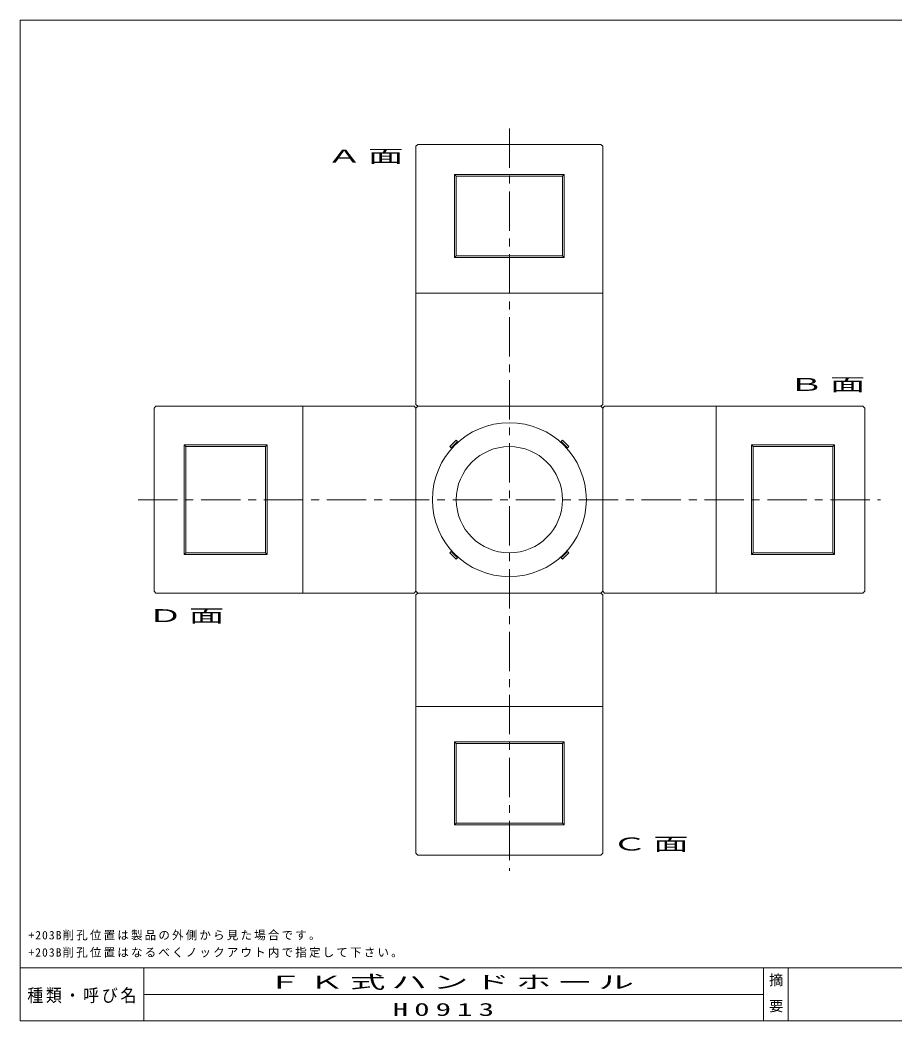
# Model space of a CAD drawing. Units: millimetres, scale not verified. Extents: x -4060 to 4060, y -2828 to 2828.
# Drawn here: x -4060 to 883, y -2828 to 2828 of the extents above; entities that cross this region are included whole.
import ezdxf
from ezdxf.enums import TextEntityAlignment as Align

# ---------------------------------------------------------------- set-up
doc = ezdxf.new("R2010")
doc.units = ezdxf.units.MM
doc.header["$LTSCALE"] = 7
doc.linetypes.add('USER2', pattern=[50.8, 31.75, -6.35, 6.35, -6.35])
for name, color, linetype, lineweight in [('0-3_LATER', 7, 'Continuous', 18), ('0-4_CENTER', 7, 'USER2', 18), ('0-5_TXT', 7, 'Continuous', 18), ('0-7_LAYER', 7, 'Continuous', 18), ('0-A_NO', 7, 'Continuous', 18), ('0-C_CR', 7, 'Continuous', 18)]:
    doc.layers.add(name, color=color, linetype=linetype, lineweight=lineweight)
doc.styles.add('ＭＳ ゴシック', font='')
doc.styles.get('ＭＳ ゴシック').set_extended_font_data('MS Gothic')

msp = doc.modelspace()

# ---------------------------------------------------------------- linework, layer by layer
at = {"layer": '0-3_LATER'}
for points in [[(-1588.705, 446.336), (-1595.776, 453.407), (-1631.132, 418.052), (-1624.061, 410.981)], [(-966.451, 410.981), (-959.38, 418.052), (-994.736, 453.407), (-1001.807, 446.336)], [(-1624.061, -175.918), (-1631.132, -182.989), (-1595.776, -218.344), (-1588.705, -211.273)], [(-1001.807, -211.273), (-994.736, -218.344), (-959.38, -182.989), (-966.451, -175.918)]]:
    msp.add_lwpolyline(points, close=True, dxfattribs=at)
msp.add_circle((-1295.256, 117.532), 300, dxfattribs=at)
at = {"layer": '0-4_CENTER'}
for p, q in [((-1295.256, 2215.032), (-1295.256, -1979.968)), ((-3392.756, 117.532), (802.244, 117.532))]:
    msp.add_line(p, q, dxfattribs=at)
at = {"layer": '0-7_LAYER'}
for p, q in [((-4060, -2527.5), (4060, -2527.5)), ((-3360, -2527.5), (-3360, -2827.5)), ((140, -2527.5), (140, -2827.5)), ((280, -2527.5), (280, -2827.5)), ((-3360, -2677.5), (140, -2677.5))]:
    msp.add_line(p, q, dxfattribs=at)
for points in [[(-4060, -2827.5), (-4060, 2827.5), (4060, 2827.5), (4060, -2827.5)], [(4060, -2827.5), (-4060, -2827.5), (-4060, 2827.5), (4060, 2827.5)], [(-777.756, 2125.032), (-1812.756, 2125.032), (-1822.756, 2115.032), (-1822.756, 1285.032), (-767.756, 1285.032), (-767.756, 2115.032)], [(-767.756, 1285.032), (-1822.756, 1285.032), (-1822.756, 655.032), (-1812.756, 645.032), (-777.756, 645.032), (-767.756, 655.032)], [(-3302.756, 635.032), (-3302.756, -399.968), (-3292.756, -409.968), (-2462.756, -409.968), (-2462.756, 645.032), (-3292.756, 645.032)], [(-2462.756, 645.032), (-2462.756, -409.968), (-1832.756, -409.968), (-1822.756, -399.968), (-1822.756, 635.032), (-1832.756, 645.032)], [(-1812.756, -409.968), (-777.756, -409.968), (-767.756, -399.968), (-767.756, 635.032), (-777.756, 645.032), (-1812.756, 645.032), (-1822.756, 635.032), (-1822.756, -399.968)], [(-127.756, -409.968), (-127.756, 645.032), (-757.756, 645.032), (-767.756, 635.032), (-767.756, -399.968), (-757.756, -409.968)], [(712.244, -399.968), (712.244, 635.032), (702.244, 645.032), (-127.756, 645.032), (-127.756, -409.968), (702.244, -409.968)], [(-1822.756, -1049.968), (-767.756, -1049.968), (-767.756, -419.968), (-777.756, -409.968), (-1812.756, -409.968), (-1822.756, -419.968)], [(-1812.756, -1889.968), (-777.756, -1889.968), (-767.756, -1879.968), (-767.756, -1049.968), (-1822.756, -1049.968), (-1822.756, -1879.968)]]:
    msp.add_lwpolyline(points, close=True, dxfattribs=at)
at = {"layer": '0-A_NO'}
for p, q in [((-1595.256, 1945.032), (-1605.256, 1955.032)), ((-995.256, 1945.032), (-985.256, 1955.032)), ((-1595.256, 1495.032), (-1605.256, 1485.032)), ((-3122.756, 417.532), (-3132.756, 427.532)), ((82.244, 417.532), (72.244, 427.532)), ((532.244, 417.532), (542.244, 427.532)), ((-3122.756, -182.468), (-3132.756, -192.468)), ((-2672.756, -182.468), (-2662.756, -192.468)), ((532.244, -182.468), (542.244, -192.468)), ((-1605.256, -1249.968), (-1595.256, -1259.968)), ((-995.256, -1259.968), (-985.256, -1249.968)), ((-1595.256, -1709.968), (-1605.256, -1719.968)), ((-995.256, -1709.968), (-985.256, -1719.968))]:
    msp.add_line(p, q, dxfattribs=at)
for points in [[(-985.256, 1485.032), (-1605.256, 1485.032), (-1605.256, 1955.032), (-985.256, 1955.032)], [(-2662.756, 427.532), (-2662.756, -192.468), (-3132.756, -192.468), (-3132.756, 427.532)], [(72.244, -192.468), (72.244, 427.532), (542.244, 427.532), (542.244, -192.468)], [(-1605.256, -1249.968), (-985.256, -1249.968), (-985.256, -1719.968), (-1605.256, -1719.968)], [(-1595.256, -1259.968), (-995.256, -1259.968), (-995.256, -1709.968), (-1595.256, -1709.968)]]:
    msp.add_lwpolyline(points, close=True, dxfattribs=at)
for points in [[(-985.256, 1485.032), (-995.256, 1495.032), (-1595.256, 1495.032), (-1595.256, 1945.032), (-995.256, 1945.032), (-995.256, 1495.032)], [(-2662.756, 427.532), (-2672.756, 417.532), (-2672.756, -182.468), (-3122.756, -182.468), (-3122.756, 417.532), (-2672.756, 417.532)], [(72.244, -192.468), (82.244, -182.468), (82.244, 417.532), (532.244, 417.532), (532.244, -182.468), (82.244, -182.468)]]:
    msp.add_lwpolyline(points, dxfattribs=at)
at = {"layer": '0-C_CR'}
msp.add_circle((-1295.256, 117.532), 435, dxfattribs=at)

# ---------------------------------------------------------------- texts
at = {"layer": '0-5_TXT', "attachment_point": 7, "style": 'ＭＳ ゴシック'}
for s, insert, char_height in [('\\T1.17;\\W2;Ａ面', (-2327.504, 2014.091), 73.31), ('\\T1.17;\\W2;Ｂ面', (282.564, 724.051), 73.31), ('\\T1.17;\\W2;Ｄ面', (-3339.743, -582.321), 73.31), ('\\T1.17;\\W2;Ｃ面', (-716.342, -1872.361), 73.31), ('\\T1.19;+203B削孔位置は製品の外側から見た場合です。', (-4012.497, -2372.089), 47.65), ('\\T1.19;+203B削孔位置はなるべくノックアウト内で指定して下さい。', (-4012.497, -2469.589), 47.65), ('\\T1.17;\\W2;ＦＫ式ハンドホール', (-2663.333, -2652.5), 73.31), ('\\T1.39;\\W1.75;H0913', (-1954.492, -2800.095), 73.31)]:
    msp.add_mtext(s, dxfattribs=dict(at, insert=insert, char_height=char_height))
at = {"layer": '0-7_LAYER', "style": 'ＭＳ ゴシック'}
for s, p in [('摘', (171.905, -2642.5)), ('要', (172.667, -2789.833))]:
    msp.add_text(s, height=58.65, dxfattribs=at).set_placement(p, align=Align.BOTTOM_LEFT)
at = {"layer": '0-7_LAYER', "insert": (-4019, -2727.5), "char_height": 73.31, "attachment_point": 7, "style": 'ＭＳ ゴシック'}
msp.add_mtext('\\T1.17;\\W0.9;種類・呼び名', dxfattribs=at)

doc.saveas('drawing.dxf')
